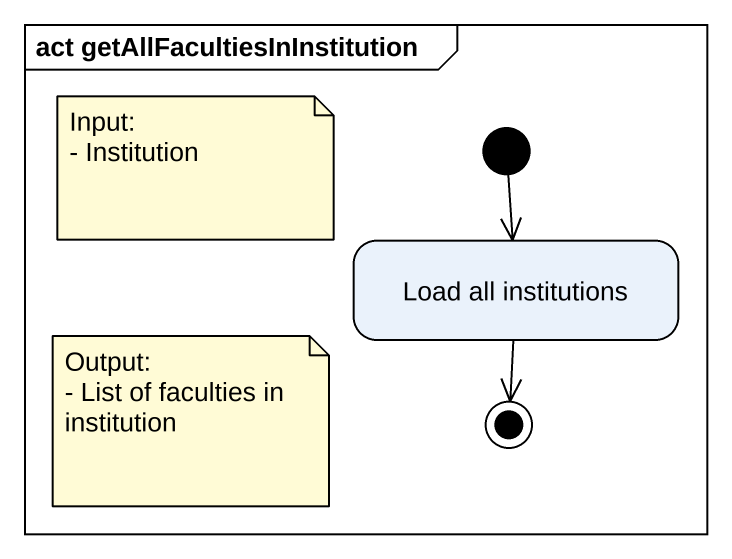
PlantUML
@startuml
mainframe act getAllFacultiesInInstitution
hide empty description
state "Load all institutions" as Load_all_institutions
[*] --> Load_all_institutions
Load_all_institutions --> [*]
note as N1
  Input:
  - Institution
end note
note as N2
  Output:
  - List of faculties in institution
end note
@enduml
